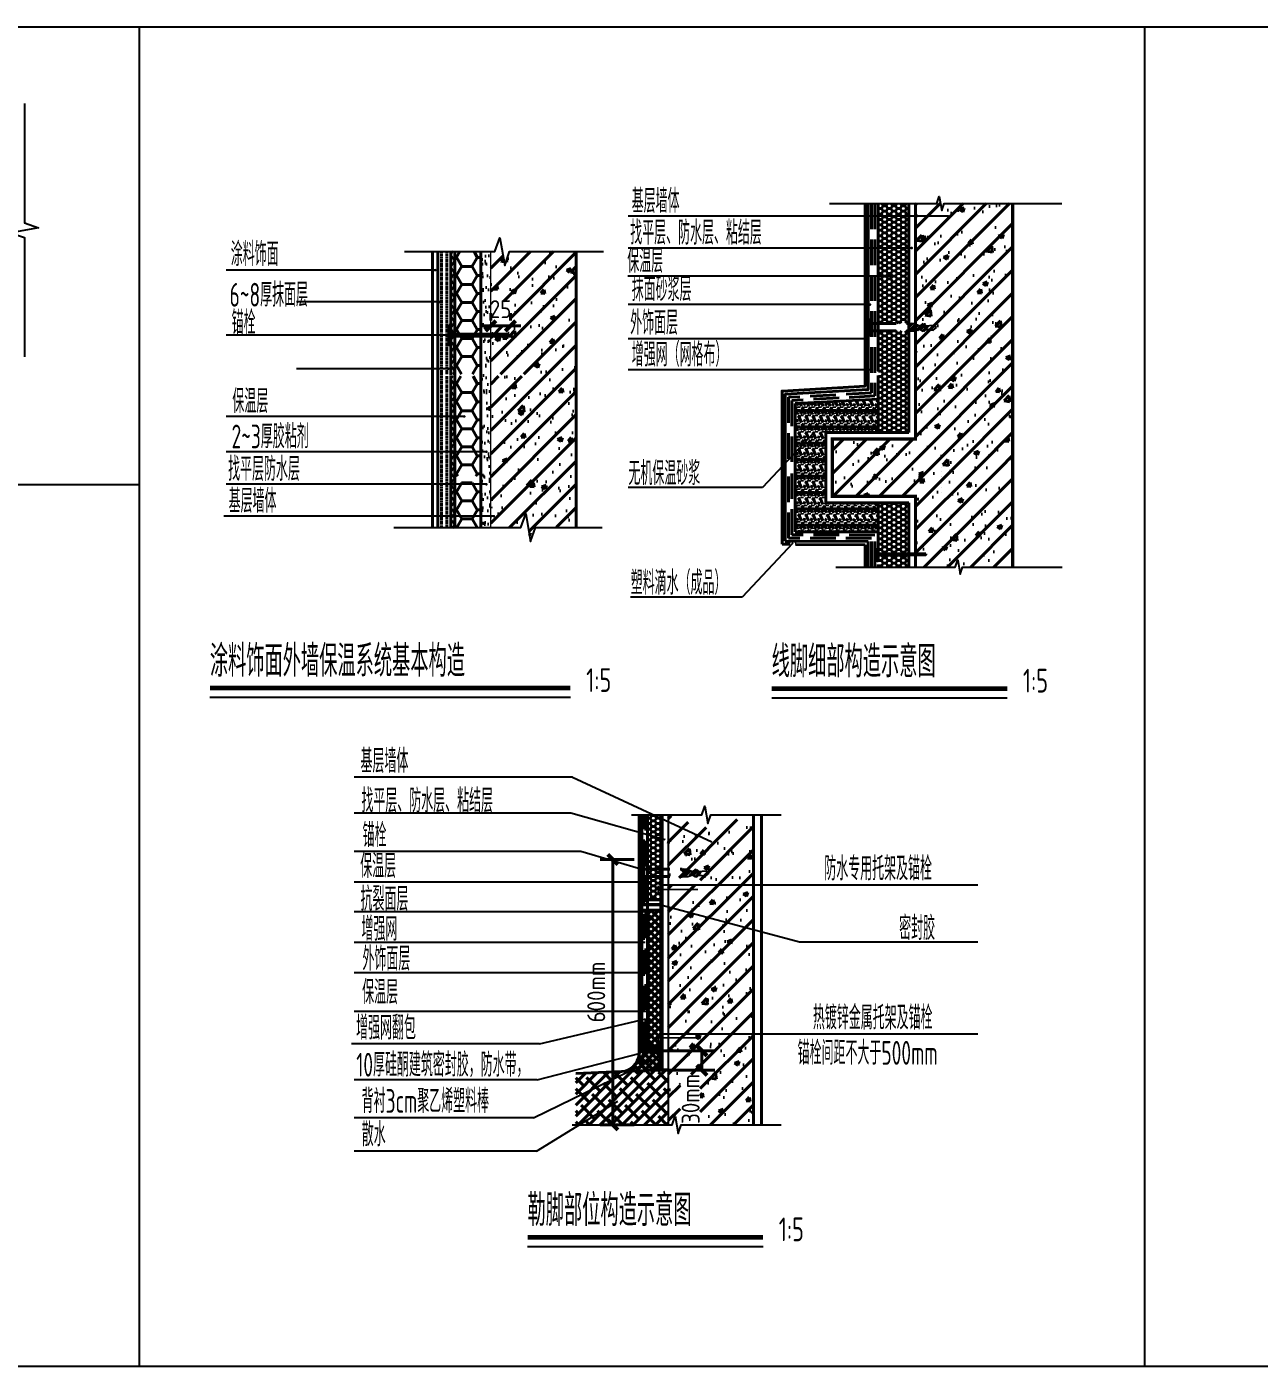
# Model space of a CAD drawing. Extents: x 1188826 to 1909461, y 608442 to 1651179.
# Drawn here: x 1527909 to 1539156, y 1271305 to 1283527 of the extents above; entities that cross this region are included whole.
import ezdxf

# ---------------------------------------------------------------- set-up
doc = ezdxf.new("R2010")
doc.units = 0
doc.header["$LTSCALE"] = 1000
doc.header["$MEASUREMENT"] = 0
doc.linetypes.add('DASH', pattern=[0.35, 0.25, -0.1])
for name, color, linetype in [('Defpoint', 7, 'Continuous'), ('DIM_LEAD', 3, 'Continuous'), ('DIM_SYMB', 3, 'Continuous'), ('PUB_DIM', 3, 'Continuous'), ('PUB_TEXT', 4, 'Continuous')]:
    doc.layers.add(name, color=color, linetype=linetype)
doc.layers.add('WALL', color=9, linetype='Continuous', lineweight=40)
doc.layers.add('框面积', color=6, linetype='Continuous', lineweight=18)
doc.styles.get("Standard").update_dxf_attribs({"font": 'gbenor.shx', "bigfont": 'gbcbig.shx'})
doc.styles.add('STANDARD_T3', font='gbenor.shx', dxfattribs={"bigfont": 'gbcbig.shx'})
doc.dimstyles.new('STANDARD&&50', dxfattribs={"dimtxt": 175, "dimasz": 50, "dimexe": 125, "dimexo": 150, "dimgap": 75, "dimtad": 1, "dimdec": 0, "dimzin": 0, "dimdsep": 46, "dimtxsty": 'STANDARD_T3', "dimblk": 'ARCHTICK', "dimcen": 0.09, "dimadec": 0, "dimazin": 0, "dimtfac": 1, "dimtdec": 0, "dimtix": 1, "dimtmove": 2, "dimatfit": 3, "dimfxl": 0, "dimtolj": 1, "dimtzin": 0, "dimarcsym": 0})
pattern_1 = [(45, (-42003.64, 13092.58), (-33.941125, 33.941125), []), (45, (-41981.01, 13092.58), (-33.941125, 33.941125), [])]
pattern_2 = [(45, (-57705.18, 26149.24), (-113.1371, 113.1371), []), (50, (-57705.18, 26149.24), (459.0465, -40.1614), [48, -528]), (355, (-57705.2, 26149.24), (-88.8009, 481.403), [38.4, -422.4]), (100.4514, (-57666.93, 26145.9), (370.246, 441.2413), [40.7937, -448.731]), (46.1842, (-57705.2, 26277.24), (683.0343, -105.932), [72, -792]), (96.6356, (-57648.26, 26268.4), (598.184, 623.4354), [61.1906, -673.0963]), (351.1842, (-57705.2, 26277.24), (598.1836, 623.436), [57.6, -633.6]), (21, (-57641.18, 26245.24), (382.0205, -257.6761), [48, -528]), (326, (-57641.2, 26245.24), (155.7218, 464.096), [38.4, -422.4]), (71.4514, (-57609.34, 26223.77), (537.7425, 206.4195), [40.7937, -448.731]), (37.5, (-57705.18, 26149.24), (7.7823, 213.05207), [0, -417.28, 0, -428.8, 0, -424]), (7.5, (-57705.18, 26149.24), (168.3645, 252.4235), [0, -244.48, 0, -407.68, 0, -161.6]), (327.5, (-57847.9, 26149.24), (341.64636, -14.4351), [0, -160, 0, -499.2, 0, -662.4]), (317.5, (-57911.9, 26149.24), (373.2391, 64.0672), [0, -208, 0, -331.52, 0, -470.4])]
pattern_3 = [(0, (-16379.27, 34119.233), (45.72, 26.396448), [30.48, -60.96]), (120, (-16379.27, 34119.233), (-45.719995, 26.396457), [30.48, -60.96]), (60, (-16379.27, 34119.233), (5e-06, 52.792905), [-60.96, 30.48])]
pattern_4 = [(45, (-39786.278, 18414.93), (-33.941125, 33.941125), []), (45, (-39763.65, 18414.93), (-33.941125, 33.941125), [])]

# ---------------------------------------------------------------- blocks, each defined once
blk = doc.blocks.new('$LinePat$波浪线')
at = {"color": 0}
for centre, start, end in [((150, -42), 201.67235, 338.32741), ((450, -161), 21.67235, 158.32741)]:
    blk.add_arc(centre, 161, start, end, dxfattribs=at)
blk = doc.blocks.new('_ArchTick')
at = {"color": 0, "linetype": 'ByBlock', "const_width": 0.4}
blk.add_lwpolyline([(-0.5, -0.5), (0.5, 0.5)], dxfattribs=at)
blk = doc.blocks.new('*D90')
at = {"layer": 'Defpoints', "color": 0, "transparency": 16777216}
for p in [(1141084, 1329196), (1140892, 1329097), (1141084, 1329097)]:
    blk.add_point(p, dxfattribs=at)
at = {"layer": 'PUB_DIM', "color": 0, "lineweight": -2, "transparency": 16777216}
for p, q in [((1140892, 1329247), (1140892, 1329321)), ((1141084, 1329247), (1141084, 1329321)), ((1140892, 1329196), (1140792, 1329196)), ((1140892, 1329196), (1141084, 1329196)), ((1141084, 1329196), (1141184, 1329196))]:
    blk.add_line(p, q, dxfattribs=at)
at = {"layer": 'PUB_DIM', "color": 0, "lineweight": -2, "transparency": 16777216, "xscale": 100, "yscale": 100, "zscale": 100}
blk.add_blockref('_ArchTick', (1140892, 1329196), dxfattribs=at)
at = {"layer": 'PUB_DIM', "color": 0, "lineweight": -2, "transparency": 16777216, "xscale": 100, "yscale": 100, "zscale": 100, "rotation": 180}
blk.add_blockref('_ArchTick', (1141084, 1329196), dxfattribs=at)
at = {"layer": 'PUB_DIM', "color": 0, "transparency": 16777216, "insert": (1140988, 1329359), "char_height": 175, "attachment_point": 5, "style": 'STANDARD_T3'}
blk.add_mtext('\\A1;25', dxfattribs=at)
blk = doc.blocks.new('*D82')
at = {"layer": 'Defpoints', "color": 0, "transparency": 16777216}
for p in [(1142083, 1323992), (1142440, 1323992), (1142440, 1321404)]:
    blk.add_point(p, dxfattribs=at)
at = {"layer": 'PUB_DIM', "color": 0, "lineweight": -2, "transparency": 16777216}
for p, q in [((1142290, 1323992), (1141958, 1323992)), ((1142083, 1321404), (1142083, 1323992)), ((1142290, 1321404), (1141958, 1321404))]:
    blk.add_line(p, q, dxfattribs=at)
at = {"layer": 'PUB_DIM', "color": 0, "lineweight": -2, "transparency": 16777216, "xscale": 100, "yscale": 100, "zscale": 100}
for p, rotation in [((1142083, 1323992), 90), ((1142083, 1321404), 270)]:
    blk.add_blockref('_ArchTick', p, dxfattribs=dict(at, rotation=rotation))
at = {"layer": 'PUB_DIM', "color": 0, "transparency": 16777216, "insert": (1141921, 1322698), "char_height": 175, "attachment_point": 5, "rotation": 90, "style": 'STANDARD_T3'}
blk.add_mtext('\\A1;600mm', dxfattribs=at)
blk = doc.blocks.new('*D83')
at = {"layer": 'Defpoints', "color": 0, "transparency": 16777216}
for p in [(1142352, 1322126), (1142952, 1322126), (1142352, 1321936)]:
    blk.add_point(p, dxfattribs=at)
at = {"layer": 'PUB_DIM', "color": 0, "lineweight": -2, "transparency": 16777216}
for p, q in [((1142502, 1322126), (1143077, 1322126)), ((1142952, 1321936), (1142952, 1322126)), ((1142502, 1321936), (1143077, 1321936))]:
    blk.add_line(p, q, dxfattribs=at)
at = {"layer": 'PUB_DIM', "color": 0, "lineweight": -2, "transparency": 16777216, "xscale": 100, "yscale": 100, "zscale": 100}
for p, rotation in [((1142952, 1322126), 90), ((1142952, 1321936), 270)]:
    blk.add_blockref('_ArchTick', p, dxfattribs=dict(at, rotation=rotation))
at = {"layer": 'PUB_DIM', "color": 0, "transparency": 16777216, "insert": (1142842, 1321656), "char_height": 175, "attachment_point": 5, "rotation": 90, "style": 'STANDARD_T3'}
blk.add_mtext('\\A1;30mm', dxfattribs=at)
blk = doc.blocks.new('21412412431')
h = blk.add_hatch()
h.set_pattern_fill('钢筋混凝土', color=256, scale=64, style=0)
h.set_pattern_definition(pattern_2)
h.paths.add_polyline_path([(19926.3, 9043.6), (19926.3, 8763.6), (21684.2, 8763.6), (21684.2, 11339.8), (21015.9, 11339.8), (20992, 11272.6), (20968.3, 11407), (20943.9, 11339.8), (20736.2, 11339.8), (20736.2, 9043.6)])
h = blk.add_hatch()
h.set_pattern_fill('HONEY', color=256, scale=19.2, style=0)
h.set_pattern_definition(pattern_3)
h.paths.add_polyline_path([(20672.2, 11339.8), (20372.3, 11339.8), (20372.3, 10170.7), (20672.2, 10170.7)])
h.paths.add_polyline_path([(20372.3, 9107.6), (20672.2, 9107.6), (20672.2, 10097.1), (20372.3, 10097.1)])
h = blk.add_hatch()
h.set_pattern_fill('钢筋混凝土', color=256, scale=64, style=0)
h.set_pattern_definition([(45, (-590267.75, -366218.19), (-113.137085, 113.137085), []), (50, (-590267.75, -366218.2), (459.04652, -40.16137), [48, -528]), (355, (-590267.75, -366218.2), (-88.80085, 481.40297), [38.4, -422.4]), (100.4514, (-590229.5, -366221.53), (370.246, 441.2413), [40.79372, -448.73095]), (46.1842, (-590267.75, -366090.2), (683.03427, -105.93217), [72, -792]), (96.6356, (-590210.83, -366099), (598.18413, 623.43544), [61.1906, -673.0963]), (351.1842, (-590267.75, -366090.2), (598.18364, 623.4359), [57.6, -633.6]), (21, (-590203.75, -366122.2), (382.02051, -257.67609), [48, -528]), (326, (-590203.75, -366122.2), (155.7218, 464.09603), [38.4, -422.4]), (71.4514, (-590171.9, -366143.66), (537.74248, 206.41952), [40.79372, -448.73095]), (37.5, (-590267.75, -366218.19), (7.782307, 213.052066), [0, -417.28, 0, -428.8, 0, -424]), (7.5, (-590267.75, -366218.19), (168.364504, 252.423496), [0, -244.48, 0, -407.68, 0, -161.6]), (327.5, (-590410.47, -366218.19), (341.64636, -14.435118), [0, -160, 0, -499.2, 0, -662.4]), (317.5, (-590474.47, -366218.2), (373.23915, 64.06719), [0, -208, 0, -331.52, 0, -470.4])])
h.paths.add_polyline_path([(16593.3, 9675), (16924.2, 9675), (16924.2, 9655.8), (16593.3, 9655.8), (16593.3, 8178.5), (16885, 8178.5), (16933.9, 8312.9), (16981.3, 8044.1), (17029, 8178.5), (17426.9, 8187.8), (17426.9, 10870.8), (16777.4, 10870.8), (16729.7, 10736.4), (16682.3, 11005.2), (16633.4, 10870.8), (16593.3, 10870.8)])
h.paths.add_polyline_path([(16593.3, 10146.6), (16785.3, 10146.6), (16785.3, 10386.5), (16593.3, 10386.5)], flags=17)
h = blk.add_hatch()
h.set_pattern_fill('HONEY', color=256, scale=64, style=0)
h.set_pattern_definition([(0, (-590069.35, -366218.19), (152.4, 87.98816), [101.6, -203.2]), (120, (-590069.35, -366218.19), (-152.399982, 87.988192), [101.6, -203.2]), (60, (-590069.35, -366218.19), (1.8e-05, 175.976352), [-203.2, 101.6])])
h.paths.add_polyline_path([(16241.3, 9675), (16497.3, 9675), (16497.3, 10870.8), (16241.3, 10870.8)])
h.paths.add_polyline_path([(16241.3, 8680.6), (16497.3, 8680.6), (16497.3, 9655.8), (16241.3, 9655.8)])
h.paths.add_polyline_path([(16497.3, 8616.6), (16241.3, 8616.6), (16241.3, 8178.5), (16497.3, 8178.5)])
h = blk.add_hatch()
h.set_pattern_fill('粉刷', color=256, scale=32, style=0)
h.set_pattern_definition([(37.5, (-590165.35, -366218.19), (-4.031575, 123.316721), [0, -97.28, 0, -108.8, 0, -104]), (7.5, (-590165.35, -366218.19), (113.26571, 180.61735), [0, -52.48, 0, -87.68, 0, -33.6]), (327.5, (-590244.07, -366218.19), (199.305079, 0.36218), [0, -32, 0, -115.2, 0, -150.4]), (317.5, (-590244.07, -366218.19), (192.392103, 56.171236), [0, -16, 0, -75.52, 0, -86.4])])
h.paths.add_polyline_path([(16593.3, 10870.8), (16497.3, 10870.8), (16497.3, 8178.5), (16593.3, 8178.5)])
h = blk.add_hatch()
h.set_pattern_fill('ANSI32', color=256, scale=128, style=0)
h.set_pattern_definition(pattern_4)
h.paths.add_polyline_path([(20298.6, 10049.3), (20298.6, 10208.7), (20280.4, 10208.7), (20280.4, 10049.3)])
h = blk.add_hatch()
h.set_pattern_fill('ANSI32', color=256, scale=6.4, style=0)
h.set_pattern_definition([(45, (-590165.353, -365826.907), (-21.5526147, 21.5526147), []), (45, (-590150.985, -365826.907), (-21.5526147, 21.5526147), [])])
h.paths.add_polyline_path([(16183.7, 9960.7), (16189.7, 9960.7), (16189.7, 10152.7), (16183.7, 10152.7)], flags=16)
h.paths.add_polyline_path([(16785.3, 10047.1), (16773.3, 10066.3), (16189.7, 10066.3), (16189.7, 10047.1)])
h = blk.add_hatch()
h.set_pattern_fill('ANSI32', color=256, scale=128, style=0)
h.set_pattern_definition(pattern_4)
h.paths.add_polyline_path([(20775, 10115.7), (20812.4, 10094), (20859.1, 10129.7), (20815.1, 10167.4), (20776.9, 10147.2), (20728, 10170.7), (20677.4, 10170.7), (20677.4, 10097.1), (20731.5, 10097.1)])
h = blk.add_hatch()
h.set_pattern_fill('隔热材料03', color=256, scale=320)
h.set_pattern_definition([(66.422, (-16326.31, 34127.23), (0.22253, 160.51103), [27.52, -14.5744, 72.64, -14.5744, 27.52, -17.472]), (113.58, (-16368.22, 34127.23), (-69.83137, 0.00155), [27.52, -14.5744, 72.7136, -14.5744, 27.52, -17.472]), (0, (-16368.22, 34127.23), (0, 160), [41.8976, -27.9312]), (0, (-16333.3, 34271.23), (0, 160), [41.8976, -27.9312]), (90, (-16379.27, 34152.554), (-69.8304, 4e-15), [13.3568, -146.6432]), (90, (-16344.356, 34232.554), (-69.8304, 4e-15), [13.3568, -146.6432]), (90, (-16315.27, 34152.554), (-69.8304, 4e-15), [13.3568, -146.6432]), (90, (-16280.356, 34232.554), (-69.8304, 4e-15), [13.3568, -146.6432])])
h.paths.add_polyline_path([(20992.5, 8547.6), (20992.5, 8775.1), (20992.5, 8775.1), (20992.6, 8698.1), (20992.5, 8547.6)])
h.paths.add_polyline_path([(19562.5, 8138.7), (19862.3, 8138.7), (19862.3, 9404.3), (19562.5, 9388.5)])
h.paths.add_polyline_path([(20275.9, 9426), (19862.3, 9404.3), (19862.3, 9107.6), (20372.3, 9107.6), (20372.3, 9431)])
h.paths.add_polyline_path([(19862.3, 8142.7), (20372.3, 8142.7), (20372.3, 8419.6), (19862.3, 8419.6)])
h = blk.add_hatch()
h.set_pattern_fill('钢筋混凝土', color=256, scale=64, style=0)
h.set_pattern_definition(pattern_2)
h.paths.add_polyline_path([(21196.2, 7793.3), (21684.2, 7793.3), (21684.2, 8763.6), (19926.3, 8763.6), (19926.3, 8483.6), (20736.2, 8483.6), (20736.2, 7793.3), (21124.2, 7793.3), (21148.7, 7860.5), (21172.4, 7726.1)])
h = blk.add_hatch()
h.set_pattern_fill('HONEY', color=256, scale=19.2, style=0)
h.set_pattern_definition(pattern_3)
h.paths.add_polyline_path([(20992.5, 8507.7), (20992.5, 8735.2), (20992.5, 8735.2), (20992.6, 8658.1), (20992.5, 8507.7)])
h.paths.add_polyline_path([(20372.3, 7793.3), (20672.2, 7793.3), (20672.2, 8419.6), (20372.3, 8419.6)])
h = blk.add_hatch()
h.set_pattern_fill('ANSI32', color=256, scale=3.2, style=0)
h.set_pattern_definition([(45, (-282757.219, -180024.668), (-10.77630735, 10.77630735), []), (45, (-282750.035, -180024.668), (-10.77630735, 10.77630735), [])])
h.paths.add_polyline_path([(20838.7, 7921.9), (20372.3, 7921.9), (20372.3, 7912.3), (20838.7, 7912.3)])
h = blk.add_hatch()
h.set_pattern_fill('HONEY', color=256, scale=19.2, style=0)
h.set_pattern_definition([(0, (-19504.137, 22181.378), (45.72, 26.396448), [30.48, -60.96]), (120, (-19504.137, 22181.378), (-45.719995, 26.396457), [30.48, -60.96]), (60, (-19504.137, 22181.378), (5e-06, 52.792905), [-60.96, 30.48])])
h.paths.add_polyline_path([(18122.8, 4550.8), (18254.1, 4550.8), (18251.8, 5377.8), (18122.8, 5377.8)])
h = blk.add_hatch()
h.set_pattern_fill('钢筋混凝土', color=256, scale=64, style=0)
h.set_pattern_definition([(45, (-2523.88, -6648.7), (-113.1371, 113.1371), []), (50, (-2523.9, -6648.7), (459.0465, -40.1614), [48, -528]), (355, (-2523.9, -6648.7), (-88.801, 481.403), [38.4, -422.4]), (100.4514, (-2485.63, -6652.04), (370.246, 441.241), [40.794, -448.731]), (46.1842, (-2523.9, -6520.7), (683.034, -105.932), [72, -792]), (96.6356, (-2466.96, -6529.5), (598.184, 623.435), [61.19, -673.096]), (351.1842, (-2523.9, -6520.7), (598.184, 623.436), [57.6, -633.6]), (21, (-2459.9, -6552.7), (382.0205, -257.676), [48, -528]), (326, (-2459.9, -6552.7), (155.722, 464.096), [38.4, -422.4]), (71.4514, (-2428.05, -6574.17), (537.7425, 206.4195), [40.794, -448.731]), (37.5, (-2523.88, -6648.7), (7.7823, 213.0521), [0, -417.28, 0, -428.8, 0, -424]), (7.5, (-2523.88, -6648.7), (168.3645, 252.4235), [0, -244.48, 0, -407.68, 0, -161.6]), (327.5, (-2666.6, -6648.7), (341.6464, -14.4351), [0, -160, 0, -499.2, 0, -662.4]), (317.5, (-2730.6, -6648.7), (373.239, 64.0672), [0, -208, 0, -331.52, 0, -470.4])])
h.paths.add_polyline_path([(19155.4, 5377.8), (18732.1, 5252.1), (18708.2, 5184.9), (18684.5, 5319.3), (18660.1, 5252.1), (18325.2, 5377.8), (18325.2, 4763.6), (18459.9, 4763.6), (18510.6, 4763.6), (18559.5, 4740.1), (18597.8, 4760.3), (18620.6, 4740.7), (18691.5, 4745.9), (18722.4, 4722.6), (18691.5, 4699.3), (18618.6, 4704.9), (18595, 4686.8), (18557.7, 4708.6), (18514.1, 4690), (18459.9, 4690), (18325.2, 4690), (18325.2, 4570.4), (19155.4, 4570.4)])
h.paths.add_polyline_path([(19155.4, 4570.4), (18325.2, 4570.4), (18325.2, 4371.4), (19155.4, 4371.4)])
h.paths.add_polyline_path([(19155.4, 4371.4), (18325.2, 4371.4), (18325.2, 2354.3), (18370.4, 2354.3), (18394.9, 2421.5), (18418.6, 2287.1), (18442.4, 2354.3), (19155.4, 2354.3)])
h.paths.add_polyline_path([(18440.6, 2354.3), (18636.2, 2354.3), (18636.2, 2845.4), (18440.6, 2845.4)], flags=16)
h = blk.add_hatch()
h.set_pattern_fill('ANSI32', color=256, scale=128, style=0)
h.set_pattern_definition(pattern_1)
h.paths.add_polyline_path([(18090.9, 4886.4), (18063.1, 4886.4), (18063.1, 4727), (18090.9, 4727)])
h = blk.add_hatch()
h.set_pattern_fill('ANSI32', color=256, scale=128, style=0)
h.set_pattern_definition(pattern_1)
h.paths.add_polyline_path([(18557.7, 4793.4), (18595, 4771.6), (18641.8, 4807.4), (18597.8, 4845), (18559.5, 4824.9), (18510.6, 4848.3), (18460, 4848.3), (18460, 4774.7), (18514.1, 4774.7)])
h = blk.add_hatch()
h.set_pattern_fill('ANSI37', color=256, scale=32, style=0)
h.set_pattern_definition([(45, (-19504.137, 22181.38), (-35.921024, 35.921024), []), (135, (-19504.137, 22181.38), (-35.921024, -35.921024), [])])
h.paths.add_polyline_path([(18254.4, 4447.7), (18122.8, 4447.7), (18122.8, 3124.5), (18252, 3124.5)])
h = blk.add_hatch()
h.set_pattern_fill('ANSI37', color=256, scale=32, style=0)
h.set_pattern_definition([(45, (-20495.065, 21927.724), (-35.921024, 35.921024), []), (135, (-20495.065, 21927.724), (-35.921024, -35.921024), [])])
edge = h.paths.add_edge_path()
edge.add_arc((17847.4, 3061.7), 193, 284.2944, 364.46516)
edge.add_line((18039.8, 3076.7), (18251.8, 3076.7))
edge.add_line((18251.8, 3076.7), (18251.8, 2874.7))
edge.add_line((18251.8, 2874.7), (17895, 2874.7))
h = blk.add_hatch(color=256)
edge = h.paths.add_edge_path()
edge.add_arc((18156.9, 2980.7), 94.9, 0, 360)
h = blk.add_hatch()
h.set_pattern_fill('ANSI38', color=256, scale=48, style=0)
h.set_pattern_definition([(45, (-2523.88, -6648.696), (-53.88154, 53.88154), []), (135, (-2523.88, -6648.696), (-161.6446, 53.88154), [190.5, -114.3])])
h.paths.add_polyline_path([(17421.7, 2854.7), (17421.7, 2354.3), (18325.2, 2354.3), (18325.2, 2892.8)])
for p, q in [((20672.2, 9107.6), (20672.2, 11339.8)), ((16189.7, 10066.3), (16773.3, 10066.3)), ((16773.3, 10066.3), (16785.3, 10047.1)), ((16189.7, 10047.1), (16785.3, 10047.1)), ((20372.3, 9661.4), (20372.3, 9107.6)), ((20372.3, 9431), (19562.5, 9388.5)), ((19562.5, 9388.5), (19562.5, 8763.6)), ((19862.3, 9107.6), (20672.2, 9107.6)), ((19562.5, 8138.7), (19562.5, 8763.6)), ((19862.3, 8763.6), (19862.3, 8419.6)), ((19862.3, 8419.6), (20672.2, 8419.6)), ((20372.3, 7865.8), (20372.3, 8419.6)), ((20672.2, 8419.6), (20672.2, 7793.3)), ((20372.3, 8138.7), (19562.5, 8138.7)), ((19434.5, 8016.8), (19510.9, 8016.2)), ((20274.2, 8043.9), (19466.5, 8046.8)), ((19566.4, 8015.8), (20244.3, 8010.7)), ((20244.3, 8010.7), (20244.3, 7793.3)), ((20274.2, 7793.3), (20274.2, 8043.9)), ((20372.3, 7921.9), (20838.7, 7921.9)), ((20372.3, 7912.3), (20838.7, 7912.3)), ((20838.7, 7921.9), (20838.7, 7912.3)), ((18066.4, 3092.6), (18251.8, 3092.6))]:
    blk.add_line(p, q)
at = {"linetype": 'DASH'}
for p, q in [((20298.6, 10170.7), (20677.2, 10170.7)), ((20298.6, 10097.1), (20677.2, 10097.1)), ((18090.9, 4848.3), (18459.9, 4848.3)), ((18090.9, 4774.7), (18459.9, 4774.7))]:
    blk.add_line(p, q, dxfattribs=at)
for points in [[(19434.5, 8763.6), (19434.5, 9510.4), (20244.3, 9559), (20244.3, 11339.8)], [(20274.2, 11339.8), (20274.2, 9525.8), (19466.5, 9480.4), (19466.5, 8763.6)], [(20372.3, 11339.8), (20372.3, 9707.9)], [(16024.3, 10870.8), (16024.3, 8178.5)], [(16075.5, 10870.8), (16075.5, 8178.5)], [(16203.5, 10870.8), (16203.5, 9675)], [(16241.3, 10870.8), (16241.3, 8178.5)], [(16497.3, 10870.8), (16497.3, 8178.5)], [(17426.9, 10870.8), (17426.9, 8178.5)], [(16183.7, 10152.7), (16189.7, 10152.7), (16189.7, 9960.7), (16183.7, 9960.7), (16183.7, 10152.7)], [(16203.5, 9655.8), (16203.5, 8178.5)], [(19862.3, 9107.6), (19862.3, 8763.6)], [(20237.5, 9107.6), (19862.3, 9107.6), (19862.3, 8763.6)], [(19434.5, 8016.8), (19434.5, 8763.6)], [(19466.5, 8046.8), (19466.5, 8763.6)], [(20359.5, 7977.9), (20372.3, 7977.9), (20372.3, 7856.3), (20359.5, 7856.3), (20359.5, 7977.9)], [(20372.3, 7793.3), (20372.3, 7819.3)], [(18251.8, 3076.7), (18039.8, 3076.7), (18039.8, 5377.8)], [(18066.4, 4886.4), (18066.4, 5377.8)], [(18122.8, 3124.5), (18122.8, 5377.8)], [(18251.8, 2889.7), (18251.8, 5377.8)], [(18266.2, 2890.3), (18266.2, 5377.8)], [(19155.4, 2354.3), (19155.4, 5377.8)], [(19232.9, 2354.3), (19232.9, 5377.8)], [(18066.4, 3092.6), (18066.4, 4727)], [(18039.8, 3076.7), (18251.8, 3076.7), (18251.8, 2889.7), (17895, 2874.7)], [(17421.7, 2854.7), (18325.2, 2892.8)], [(17421.7, 2854.7), (18013.4, 2879.7)]]:
    blk.add_lwpolyline(points)
for points in [[(20308.3, 11339.8), (20308.3, 9493.9), (19498.5, 9450), (19498.5, 8763.6)], [(20340.3, 11339.8), (20340.3, 9463), (19530.5, 9419.1), (19530.5, 8763.6)], [(20308.3, 7793.3), (20308.3, 8075.9), (19498.5, 8077.3), (19498.5, 8763.6)], [(20340.3, 7793.3), (20340.3, 8106.8), (19530.5, 8108.2), (19530.5, 8763.6)], [(18084.1, 4886.4), (18084.1, 5377.8)], [(18251.8, 3124.5), (18105.1, 3124.5), (18105.1, 5377.8)], [(18251.8, 3108.5), (18084.1, 3108.5), (18084.1, 4727)]]:
    blk.add_lwpolyline(points, dxfattribs=at)
for points, const_width in [([(20736.2, 11339.8), (20736.2, 9043.6), (19926.3, 9043.6), (19926.3, 8483.6), (20736.2, 8483.6), (20736.2, 7793.3)], 32), ([(21684.2, 11339.8), (21684.2, 8898.9)], 32), ([(16593.3, 10870.8), (16593.3, 8178.5)], 12.8), ([(21684.2, 7793.3), (21684.2, 8898.9)], 32), ([(20372.3, 7923.5), (20372.3, 7910.7)], 3.2), ([(18325.2, 2354.3), (18325.2, 5377.8)], 19.2), ([(18039.8, 4550.8), (18258, 4550.8), (18258, 4732.5)], 32), ([(18226.4, 4686.1), (18226.4, 4615.2)], 16), ([(18226.4, 4650.6), (18613.2, 4650.6)], 16), ([(18039.8, 4500.1), (18266.2, 4500.1)], 32), ([(18039.8, 4447.7), (18266.2, 4447.7)], 32), ([(18039.8, 3101.5), (18258, 3101.5), (18258, 3283.2)], 32), ([(18226.4, 3236.7), (18226.4, 3165.9)], 16), ([(18226.4, 3201.3), (18613.2, 3201.3)], 16)]:
    blk.add_lwpolyline(points, dxfattribs=dict(const_width=const_width))
at = {"linetype": 'DASH', "ltscale": 0.05}
for points in [[(16113.9, 10870.8), (16113.9, 8178.5)], [(16165.1, 10870.8), (16165.1, 9675)], [(16203.5, 10870.8), (16203.5, 8178.5)], [(16165.1, 9655.8), (16165.1, 8178.5)]]:
    blk.add_lwpolyline(points, dxfattribs=at)
blk.add_circle((18156.9, 2980.7), 94.9)
blk.add_arc((17847.4, 3061.7), 193, 284.2944, 4.46516)
at = {"layer": 'Defpoint', "color": 252}
for p, q in [((-1.2, 13064.4), (33412.5, 13064.4)), ((13163, 13064.4), (13163, 0)), ((22970.8, 13064.4), (22970.8, 0)), ((-1.2, 8601.1), (13163, 8601.1)), ((-1.2, 0), (33412.5, 0))]:
    blk.add_line(p, q, dxfattribs=at)
at = {"layer": 'DIM_LEAD'}
for p, q in [((20266.4, 11215.5), (17934.6, 11215.5)), ((21052.4, 11215.5), (20266.4, 11215.5)), ((20698.8, 10906.2), (17935.2, 10906.2)), ((14696.7, 10690.4), (14012.9, 10690.4)), ((16050.4, 10690.4), (14651.4, 10690.4)), ((16056.8, 10690.4), (14696.7, 10690.4)), ((20493.1, 10632.4), (17931.3, 10632.4)), ((16095.7, 10379.7), (14696.7, 10379.7)), ((20266.4, 10354.6), (17934.6, 10354.6)), ((20292.6, 10354.6), (20266.4, 10354.6)), ((14696.7, 10056.8), (14012.9, 10056.8)), ((16184, 10056.8), (14696.7, 10056.8)), ((20266.4, 10021), (17934.6, 10021)), ((16178.8, 9728.1), (14696.7, 9728.1)), ((20308.3, 9717.9), (17934.6, 9717.9)), ((16334.9, 9263.1), (14012.9, 9263.1)), ((19738.6, 9095.6), (19244.7, 8568.7)), ((16550.4, 8918.7), (14012.9, 8918.7)), ((14236.7, 8918.7), (14012.9, 8918.7)), ((16550.4, 8601.5), (14012.9, 8601.5)), ((19244.7, 8568.7), (17933, 8568.7)), ((14477.6, 8290.3), (13988.7, 8290.3)), ((16622.2, 8290.3), (14477.6, 8290.3)), ((19540.5, 8028.1), (19046.6, 7501.2)), ((19046.6, 7501.2), (17955.1, 7501.2)), ((17391.7, 5744.8), (15261.4, 5744.8)), ((17391.7, 5744.8), (18751, 5115.1)), ((17373.8, 5394.8), (15261.4, 5394.8)), ((18293.2, 5134.8), (17373.8, 5394.8)), ((17473.1, 5021.2), (15261.4, 5021.2)), ((18090.9, 4838.2), (17473.1, 5021.2)), ((17690.6, 4720.9), (15261.4, 4720.9)), ((18163.8, 4720.9), (17252.6, 4720.9)), ((18258.8, 4696.1), (20026.9, 4696.1)), ((20026.9, 4696.1), (21345.2, 4696.1)), ((18266.2, 4497.1), (19603.3, 4139.2)), ((18105.1, 4430.8), (15261.4, 4430.8)), ((18099, 4132.3), (15261.4, 4132.3)), ((19603.3, 4139.2), (21345.2, 4139.2)), ((17436.7, 3837.4), (15261.4, 3837.4)), ((18054.5, 3837.4), (17436.7, 3837.4)), ((17497.4, 3458.5), (15261.4, 3458.5)), ((18115.2, 3458.5), (17497.4, 3458.5)), ((17069.2, 3143.2), (18105.1, 3386.8)), ((17069.2, 3143.2), (15235.1, 3143.2)), ((18251.8, 3241.9), (21345.2, 3241.9)), ((17047.2, 2793.7), (18039.9, 3048.2)), ((17011.3, 2421.8), (18156.9, 2980.7)), ((17047.2, 2793.7), (15261.4, 2793.7)), ((17039.6, 2096.4), (17831.5, 2585.4)), ((17011.3, 2421.8), (15261.4, 2421.8)), ((17039.6, 2096.4), (15261.4, 2096.4))]:
    blk.add_line(p, q, dxfattribs=at)
at = {"layer": 'DIM_LEAD', "const_width": 12.8}
for points in [[(21058.8, 11215.5, 1), (21046, 11215.5, 1)], [(20705.2, 10906.2, 1), (20692.4, 10906.2, 1)], [(16056.8, 10690.4, 1), (16044, 10690.4, 1)], [(20499.5, 10632.4, 1), (20486.7, 10632.4, 1)], [(16102.1, 10379.7, 1), (16089.3, 10379.7, 1)], [(20299, 10354.6, 1), (20286.2, 10354.6, 1)], [(16190.4, 10056.8, 1), (16177.6, 10056.8, 1)], [(20272.8, 10021, 1), (20260, 10021, 1)], [(16185.2, 9728.1, 1), (16172.4, 9728.1, 1)], [(20314.7, 9717.9, 1), (20301.9, 9717.9, 1)], [(16341.3, 9263.1, 1), (16328.5, 9263.1, 1)], [(16556.8, 8918.7, 1), (16544, 8918.7, 1)], [(16556.8, 8601.5, 1), (16544, 8601.5, 1)], [(16628.6, 8290.3, 1), (16615.8, 8290.3, 1)]]:
    blk.add_lwpolyline(points, format="xyb", close=True, dxfattribs=at)
at = {"layer": 'DIM_SYMB'}
for points in [[(15752.3, 10870.8), (16633.4, 10870.8), (16682.3, 11005.2), (16729.7, 10736.4), (16777.4, 10870.8), (17692.3, 10870.8)], [(15648.6, 8178.5), (16885, 8178.5), (16933.9, 8312.9), (16981.3, 8044.1), (17029, 8178.5), (17679, 8178.5)], [(17967.2, 5377.8), (18651.1, 5377.8), (18681.6, 5461.8), (18711.3, 5293.8), (18741.1, 5377.8), (19424.9, 5377.8)], [(17388, 2354.3), (18361.4, 2354.3), (18392, 2438.3), (18421.6, 2270.3), (18451.4, 2354.3), (19424.9, 2354.3)]]:
    blk.add_lwpolyline(points, dxfattribs=at)
at = {"layer": 'PUB_DIM'}
for p, q in [((20298.6, 10208.7), (20280.4, 10208.7)), ((20280.4, 10208.7), (20280.4, 10049.3)), ((20298.6, 10208.7), (20298.6, 10049.3)), ((20673.1, 10170.7), (20728, 10170.7)), ((20677.2, 10097.1), (20731.5, 10097.1)), ((20728, 10170.7), (20776.9, 10147.2)), ((20731.5, 10097.1), (20775, 10115.7)), ((20731.5, 10097.1), (20775, 10115.7)), ((20775, 10115.7), (20812.4, 10094)), ((20775, 10115.7), (20812.4, 10094)), ((20776.9, 10147.2), (20815.1, 10167.4)), ((20812.4, 10094), (20859.1, 10129.7)), ((20812.4, 10094), (20859.1, 10129.7)), ((20815.1, 10167.4), (20859.1, 10129.7)), ((20836, 10112), (20908.9, 10106.4)), ((20837.9, 10147.9), (20908.9, 10153)), ((20908.9, 10153), (20939.8, 10129.7)), ((20908.9, 10106.4), (20939.8, 10129.7)), ((20298.6, 10049.3), (20280.4, 10049.3)), ((18090.9, 4886.4), (18063.1, 4886.4)), ((18063.1, 4886.4), (18063.1, 4727)), ((18090.9, 4886.4), (18090.9, 4727)), ((18455.7, 4848.3), (18510.6, 4848.3)), ((18510.6, 4848.3), (18559.5, 4824.9)), ((18559.5, 4824.9), (18597.8, 4845)), ((18597.8, 4845), (18641.8, 4807.4)), ((18090.9, 4727), (18063.1, 4727)), ((18459.9, 4774.7), (18514.1, 4774.7)), ((18514.1, 4774.7), (18557.7, 4793.4)), ((18514.1, 4774.7), (18557.7, 4793.4)), ((18557.7, 4793.4), (18595, 4771.6)), ((18557.7, 4793.4), (18595, 4771.6)), ((18595, 4771.6), (18641.8, 4807.4)), ((18595, 4771.6), (18641.8, 4807.4)), ((18618.6, 4789.6), (18691.5, 4784)), ((18620.6, 4825.5), (18691.5, 4830.7)), ((18691.5, 4830.7), (18722.4, 4807.4)), ((18691.5, 4784), (18722.4, 4807.4))]:
    blk.add_line(p, q, dxfattribs=at)
for points in [[(12046.5, 12315.1), (12046.5, 11151.7), (12180.9, 11102.8), (11912.1, 11055.4), (12046.5, 11007.7), (12046.5, 9844.3)], [(19896.3, 11339.8), (20943.9, 11339.8), (20968.3, 11407), (20992, 11272.6), (21015.9, 11339.8), (22163.4, 11339.8)], [(19959.9, 7793.3), (21124.2, 7793.3), (21148.7, 7860.5), (21172.4, 7726.1), (21196.2, 7793.3), (22168.7, 7793.3)], [(13852.9, 6524.5), (17370.9, 6524.5)], [(19333.5, 6518.9), (21631.1, 6518.9)], [(16952, 1167.4), (19249.6, 1167.4)]]:
    blk.add_lwpolyline(points, dxfattribs=at)
at = {"layer": 'PUB_DIM', "const_width": 44.8}
for points in [[(13852.9, 6614.1), (17370.9, 6614.1)], [(19333.5, 6608.5), (21631.1, 6608.5)], [(16952, 1257), (19249.6, 1257)]]:
    blk.add_lwpolyline(points, dxfattribs=at)
at = {"layer": '框面积', "ltscale": 0.8}
blk.add_lwpolyline([(19510.9, 8016.2), (19511, 8046.7), (19566.6, 8046.5), (19566.4, 8015.8)], dxfattribs=at)
at = {"yscale": 0.1886035023722798, "zscale": 0.1886035023713101, "rotation": 270}
for p, xscale in [((16241.3, 10870.8), 0.1993015227722935), ((16241.3, 10751.3), 0.1993015227722935), ((16241.3, 10631.7), 0.1993015227722935), ((16241.3, 10512.1), 0.1993015227722935), ((16241.3, 10392.5), 0.1993015227722935), ((16241.3, 10272.9), 0.1993015227722935), ((16241.3, 10153.4), 0.1993015227722935), ((16241.3, 10033.8), 0.1993015227722935), ((16241.3, 9914.2), 0.1993015227722935), ((16241.3, 9794.6), 0.1993015227722935), ((16241.3, 9655.8), 0.1894046798697673), ((16241.3, 9542.2), 0.1894046798697673), ((16241.3, 9428.5), 0.1894046798697673), ((16241.3, 9314.9), 0.1894046798697673), ((16241.3, 9201.3), 0.1894046798697673), ((16241.3, 9087.6), 0.1894046798697673), ((16241.3, 8974), 0.1894046798697673), ((16241.3, 8860.3), 0.1894046798697673), ((16241.3, 8746.7), 0.1894046798697673), ((16241.3, 8633), 0.1894046798697673), ((16241.3, 8519.4), 0.1894046798697673), ((16241.3, 8405.8), 0.1894046798697673), ((16241.3, 8292.1), 0.1894046798697673)]:
    blk.add_blockref('$LinePat$波浪线', p, dxfattribs=dict(at, xscale=xscale))
at = {"layer": 'PUB_TEXT'}
for s, height, width, p in [('基层墙体', 231.49, 0.7, (17968.2, 11249.1)), ('找平层、防水层、粘结层', 231.489, 0.7, (17954.1, 10939.8)), ('涂料饰面', 231.49, 0.7, (14057.4, 10730.7)), ('保温层', 231.49, 0.7, (17925, 10666)), ('6~8厚抹面层', 231.49, 0.7, (14045.3, 10334.7)), ('抹面砂浆层', 231.49, 0.7, (17968.2, 10388.2)), ('锚栓', 231.49, 0.7, (14065.6, 10063.3)), ('外饰面层', 231.49, 0.7, (17953.2, 10061.3)), ('增强网（网格布）', 231.49, 0.7, (17968.2, 9751.5)), ('保温层', 231.49, 0.7, (14072.7, 9296.7)), ('2~3厚胶粘剂', 231.49, 0.7, (14064.7, 8952.3)), ('找平层防水层', 231.49, 0.7, (14031.2, 8635.1)), ('无机保温砂浆', 231.49, 0.7, (17936.5, 8592.8)), ('基层墙体', 231.49, 0.7, (14036.7, 8323.9)), ('塑料滴水（成品）', 231.49, 0.7, (17958.6, 7525.4)), ('涂料饰面外墙保温系统基本构造', 308.652, 0.8, (13852.9, 6724.2)), ('线脚细部构造示意图', 308.65, 0.8, (19333.5, 6718.6)), ('1:5', 231.49, 0.8, (17524, 6575.9)), ('1:5', 231.49, 0.8, (21784.3, 6570.3)), ('基层墙体', 231.49, 0.7, (15323.2, 5786.8)), ('找平层、防水层、粘结层', 231.489, 0.7, (15331.5, 5399.3)), ('锚栓', 231.49, 0.7, (15342.8, 5063.2)), ('保温层', 231.49, 0.7, (15320, 4762.9)), ('防水专用托架及锚栓', 231.49, 0.7, (19847, 4738.1)), ('抗裂面层', 231.49, 0.7, (15323.2, 4441.2)), ('增强网', 231.49, 0.7, (15332.4, 4149.7)), ('密封胶', 231.49, 0.7, (20577.5, 4157)), ('外饰面层', 231.49, 0.7, (15341.8, 3858.2)), ('保温层', 231.49, 0.7, (15338.9, 3532.4)), ('热镀锌金属托架及锚栓', 231.49, 0.7, (19735.5, 3283.9)), ('增强网翻包', 231.49, 0.7, (15279.7, 3185.2)), ('锚栓间距不大于500mm', 231.489, 0.7, (19586.8, 2939.9)), ('散水', 231.49, 0.7, (15334.6, 2145.3)), ('勒脚部位构造示意图', 308.65, 0.8, (16952, 1367)), ('1:5', 231.49, 0.8, (19402.8, 1218.7))]:
    blk.add_text(s, height=height, dxfattribs=dict(at, width=width)).set_placement(p)
at = {"layer": 'PUB_TEXT', "color": 4, "width": 0.7}
for s, p in [('10厚硅酮建筑密封胶，防水带，', (15281.4, 2824.6)), ('背衬3cm聚乙烯塑料棒 ', (15334.3, 2470.7))]:
    blk.add_text(s, height=231.489, dxfattribs=at).set_placement(p)
at = {"layer": 'PUB_DIM'}
for p1, p2, distance, text, picture, middle in [((16593.3, 10047.1), (16785.3, 10047.1), 99.5, '25', '*D90', (16689.3, 10309.1)), ((18141.6, 2354.3), (18141.6, 4942.7), 357.5, '600mm', '*D82', (17621.7, 3648.5))]:
    dim = blk.add_aligned_dim(p1=p1, p2=p2, distance=distance, text=text, dimstyle='STANDARD&&50', override={"dimasz": 100}, dxfattribs=at)
    dim.commit()
    dim.dimension.update_dxf_attribs({"geometry": picture, "text_midpoint": middle, "insert": (-1124298.9, -1319049.4)})
dim = blk.add_linear_dim(base=(18653.5, 3076.7), p1=(18053.2, 2886.4), p2=(18053.2, 3076.7), angle=90, text='30mm', dimstyle='STANDARD&&50', override={"dimasz": 100}, dxfattribs=at)
dim.commit()
dim.dimension.update_dxf_attribs({"geometry": '*D83', "text_midpoint": (18543.5, 2606.7), "dimtype": 129, "insert": (-1124298.9, -1319049.4)})

msp = doc.modelspace()

# ---------------------------------------------------------------- block references
at = {"layer": 'WALL', "xscale": 0.9355500000000002, "yscale": 0.9355500000000002, "zscale": 0.9355500000000002}
msp.add_blockref('21412412431', (1516619, 1271305), dxfattribs=at)

doc.saveas('drawing.dxf')
